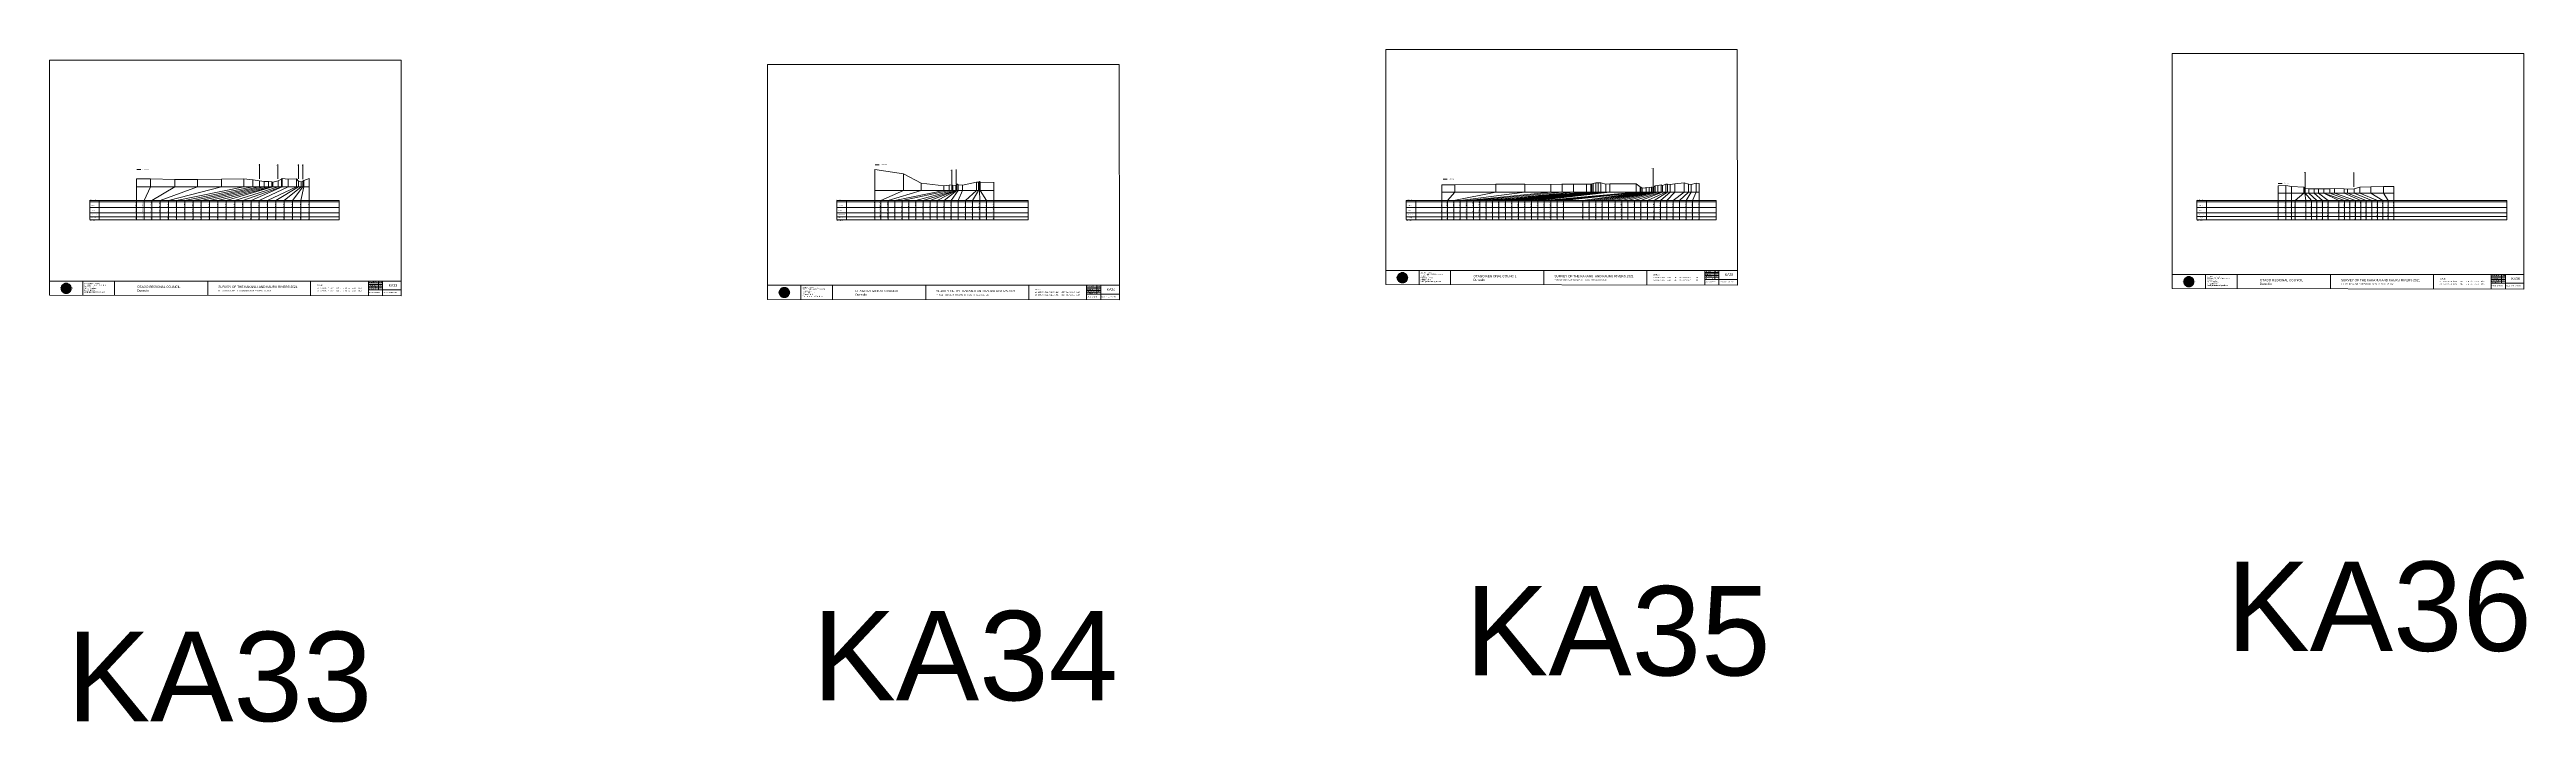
# Model space of a CAD drawing. Header units: millimetres. Extents: x -4102225 to 11595281, y -18031110 to 2258209.
# Drawn here: x 2904856 to 4677936, y -263586 to 218038 of the extents above; entities that cross this region are included whole.
import ezdxf

# ---------------------------------------------------------------- set-up
doc = ezdxf.new("R2010")
doc.units = ezdxf.units.MM
doc.header["$PDMODE"] = 35
doc.header["$PDSIZE"] = 20
doc.layers.get('0').update_dxf_attribs({"lineweight": 0})
doc.layers.add('geo', color=7, linetype='Continuous', lineweight=0)
doc.styles.get("Standard").update_dxf_attribs({"font": 'arial.ttf'})

# ---------------------------------------------------------------- blocks, each defined once
blk = doc.blocks.new('Geomatics_Circle_SPT')
at = {"layer": 'geo', "color": 2, "linetype": 'Continuous', "lineweight": 0}
for p, q in [((-25, 5), (-5, 25)), ((0, 25), (-25, 0)), ((-25, -5), (5, 25)), ((5, -25), (-25, 5)), ((-25, 0), (0, -25)), ((-10, 23), (-23, 10)), ((10, 23), (-23, -10)), ((-23, 10), (10, -23)), ((-21, 14), (-14, 21)), ((-21, -14), (14, 21)), ((14, -21), (-21, 14)), ((0, 0), (-18, 18)), ((0, 0), (-18, -18)), ((-14, 21), (21, -14)), ((21, 14), (-14, -21)), ((23, -10), (-10, 23)), ((-10, -23), (23, 10)), ((-5, 25), (25, -5)), ((25, 5), (-5, -25)), ((25, 0), (0, 25)), ((0, 0), (18, 18)), ((0, 0), (18, -18)), ((0, -25), (25, 0)), ((5, 25), (25, 5)), ((23, 10), (10, 23)), ((14, 21), (21, 14)), ((18, 18), (18, 18)), ((-5, -25), (-25, -5)), ((-23, -10), (-10, -23)), ((-14, -21), (-21, -14)), ((-18, -18), (-18, -18)), ((25, -5), (5, -25)), ((5, -25), (5, -25)), ((10, -23), (23, -10)), ((21, -14), (14, -21)), ((18, -18), (18, -18))]:
    blk.add_line(p, q, dxfattribs=at)
at = {"layer": 'geo', "color": 1, "linetype": 'Continuous', "lineweight": 0}
for p, q in [((5, 25), (-25, 5)), ((-5, 25), (-25, -5)), ((-25, 0), (10, 23)), ((-25, 0), (-10, 23)), ((14, 21), (-25, -5)), ((-14, 21), (-25, 5)), ((21, 14), (-25, 5)), ((-21, 14), (-25, -5)), ((-25, 0), (23, 10)), ((-25, 0), (-23, 10)), ((0, 0), (-25, 5)), ((-25, 5), (-21, -14)), ((-25, 5), (-5, -25)), ((-25, 5), (14, -21)), ((-25, 5), (-25, 5)), ((0, 0), (-25, -5)), ((-23, -10), (-25, 0)), ((-10, -23), (-25, 0)), ((10, -23), (-25, 0)), ((-23, 10), (0, 25)), ((-23, -10), (0, 25)), ((-23, 10), (18, 18)), ((-23, -10), (18, 18)), ((-23, 10), (-18, 18)), ((-23, -10), (-18, 18)), ((-18, -18), (-23, 10)), ((0, -25), (-23, 10)), ((-23, 10), (18, -18)), ((-23, 10), (25, 0)), ((-23, 9), (-23, 9)), ((-23, -10), (25, 0)), ((-5, 25), (-21, 14)), ((5, 25), (-21, -14)), ((14, 21), (-21, 14)), ((-14, 21), (-21, -14)), ((0, 0), (-21, 14)), ((-21, 14), (-14, -21)), ((-21, 14), (5, -25)), ((-21, 14), (-21, 14)), ((25, 5), (-21, 14)), ((0, 0), (-21, -14)), ((-18, 18), (10, 23)), ((-18, 18), (-10, 23)), ((-18, -18), (10, 23)), ((-18, -18), (-10, 23)), ((-10, -23), (-18, 18)), ((-18, 18), (10, -23)), ((-18, 18), (23, -10)), ((-18, 18), (-18, 18)), ((-18, 18), (23, 10)), ((-18, -18), (23, 10)), ((5, 25), (-14, 21)), ((-5, 25), (-14, -21)), ((0, 0), (-14, 21)), ((-14, 21), (-5, -25)), ((-14, 21), (-14, 21)), ((25, -5), (-14, 21)), ((21, 14), (-14, 21)), ((-14, -21), (25, 5)), ((0, 0), (-14, -21)), ((-10, 23), (0, 25)), ((-10, -23), (0, 25)), ((-10, 23), (0, -25)), ((-10, 23), (18, -18)), ((-10, 23), (-10, 23)), ((-10, 23), (25, 0)), ((-10, 23), (18, 18)), ((-10, -23), (18, 18)), ((25, 0), (-10, -23)), ((0, 0), (-5, 25)), ((-5, 25), (-5, 25)), ((21, -14), (-5, 25)), ((25, 5), (-5, 25)), ((14, 21), (-5, 25)), ((-5, -25), (21, 14)), ((0, 0), (-5, -25)), ((0, 0), (5, 25)), ((0, 25), (10, -23)), ((0, 25), (0, 25)), ((0, 25), (23, -10)), ((0, 25), (23, 10)), ((0, 25), (10, 23)), ((0, -25), (10, 23)), ((0, 0), (14, 21)), ((0, 0), (21, 14)), ((23, 10), (0, -25)), ((0, 0), (25, 5)), ((0, 0), (5, -25)), ((0, 0), (14, -21)), ((0, 0), (21, -14)), ((0, 0), (25, -5)), ((14, -21), (5, 25)), ((25, -5), (5, 25)), ((21, 14), (5, 25)), ((5, 25), (5, 25)), ((5, -25), (14, 21)), ((5, -25), (25, 5)), ((9, 23), (9, 23)), ((10, 23), (18, -18)), ((10, 23), (25, 0)), ((10, 23), (18, 18)), ((18, 18), (10, -23)), ((25, 0), (10, -23)), ((21, -14), (14, 21)), ((25, 5), (14, 21)), ((14, 21), (14, 21)), ((14, -21), (21, 14)), ((18, 18), (23, -10)), ((18, 18), (23, 10)), ((18, 18), (18, 18)), ((23, 10), (18, -18)), ((25, -5), (21, 14)), ((21, 14), (21, 14)), ((21, -14), (25, 5)), ((23, 10), (25, 0)), ((23, 10), (23, 10)), ((25, 0), (23, -10)), ((25, 5), (25, 5)), ((25, 0), (25, 0)), ((-25, 0), (-25, 0)), ((-25, 0), (23, -10)), ((-25, -5), (-25, -5)), ((-25, -5), (-14, -21)), ((-25, -5), (5, -25)), ((-25, -5), (21, -14)), ((-23, -10), (-23, -10)), ((-18, -18), (-23, -10)), ((0, -25), (-23, -10)), ((18, -18), (-23, -10)), ((-21, -14), (25, -5)), ((-21, -14), (-21, -14)), ((-21, -14), (-5, -25)), ((-21, -14), (14, -21)), ((23, -10), (-18, -18)), ((-18, -18), (-18, -18)), ((-10, -23), (-18, -18)), ((10, -23), (-18, -18)), ((-14, -21), (21, -14)), ((-14, -21), (-14, -21)), ((-14, -21), (5, -25)), ((18, -18), (-10, -23)), ((0, -25), (-10, -23)), ((-9, -23), (-9, -23)), ((-5, -25), (25, -5)), ((-5, -25), (14, -21)), ((-5, -25), (-5, -25)), ((23, -10), (0, -25)), ((10, -23), (0, -25)), ((0, -25), (0, -25)), ((5, -25), (21, -14)), ((5, -25), (5, -25)), ((18, -18), (10, -23)), ((10, -23), (10, -23)), ((14, -21), (25, -5)), ((14, -21), (14, -21)), ((23, -10), (18, -18)), ((18, -18), (18, -18)), ((21, -14), (21, -14)), ((23, -9), (23, -9)), ((25, -5), (25, -5))]:
    blk.add_line(p, q, dxfattribs=at)
at = {"layer": 'geo', "color": 114, "linetype": 'Continuous', "lineweight": 0}
for p, q in [((-25, 5), (14, 21)), ((18, 18), (-25, 0)), ((-25, -5), (21, 14)), ((-14, -21), (-25, 5)), ((10, 23), (-23, 10)), ((0, 0), (-23, 10)), ((-23, 10), (-10, -23)), ((0, 0), (-23, -10)), ((-21, 14), (5, 25)), ((-5, -25), (-21, 14)), ((25, 5), (-21, -14)), ((0, 25), (-18, 18)), ((-18, 18), (0, -25)), ((-14, 21), (-5, 25)), ((5, -25), (-14, 21)), ((0, 0), (-10, 23)), ((0, 0), (-10, -23)), ((-5, 25), (14, -21)), ((18, -18), (0, 25)), ((0, 0), (10, 23)), ((0, 0), (23, 10)), ((0, 0), (10, -23)), ((0, 0), (23, -10)), ((5, 25), (21, -14)), ((23, -10), (10, 23)), ((14, 21), (25, -5)), ((25, 0), (18, 18)), ((21, 14), (25, 5)), ((-25, 0), (-18, -18)), ((-21, -14), (-25, -5)), ((-18, -18), (25, 0)), ((25, -5), (-14, -21)), ((-10, -23), (23, -10)), ((21, -14), (-5, -25)), ((0, -25), (18, -18)), ((14, -21), (5, -25))]:
    blk.add_line(p, q, dxfattribs=at)
at = {"layer": 'geo', "color": 250, "linetype": 'Continuous', "lineweight": 0}
for p, q in [((25, 5), (-25, 5)), ((-25, 5), (-25, -5)), ((0, 0), (-25, 0)), ((-23, 10), (23, 10)), ((-23, 10), (-23, 10)), ((-23, -10), (-23, 10)), ((21, 14), (-21, 14)), ((-21, 14), (-21, -14)), ((-18, 18), (18, 18)), ((-18, -18), (-18, 18)), ((-14, 21), (-14, 21)), ((14, 21), (-14, 21)), ((-14, 21), (-14, -21)), ((-10, 23), (10, 23)), ((-10, -23), (-10, 23)), ((-5, 25), (5, 25)), ((-5, 25), (-5, -25)), ((0, 0), (0, 25)), ((0, 0), (0, -25)), ((0, 0), (25, 0)), ((5, 25), (5, -25)), ((10, -23), (10, 23)), ((14, 21), (14, -21)), ((18, -18), (18, 18)), ((21, 14), (21, 14)), ((21, -14), (21, 14)), ((23, 10), (23, -10)), ((25, 5), (25, 5)), ((25, -5), (25, 5)), ((-25, -5), (25, -5)), ((23, -10), (-23, -10)), ((-21, -14), (21, -14)), ((18, -18), (-18, -18)), ((-14, -21), (14, -21)), ((10, -23), (-10, -23)), ((-5, -25), (5, -25))]:
    blk.add_line(p, q, dxfattribs=at)
blk = doc.blocks.new('GeomaticsNZ TITLE BLOCK')
at = {"color": 7, "linetype": 'Continuous', "lineweight": 0}
for p, q in [((0, 95), (0, 1579)), ((0, 1579), (2363, 1579)), ((2363, 1579), (2364, 95)), ((2364, 95), (0, 95)), ((0, 95), (0, 0)), ((0, 0), (2364, -4)), ((16, 95), (2364, 95)), ((224, 95), (224, 0)), ((2364, 95), (383, 95)), ((436, 95), (436, -1)), ((1063, 95), (1063, -2)), ((1755, 95), (1755, -3)), ((2144, 95), (2144, -3)), ((2144, 82), (2239, 82)), ((2144, 71), (2239, 71)), ((2144, 60), (2239, 60)), ((2144, 49), (2239, 49)), ((2144, 35), (2364, 35)), ((2212, 95), (2212, 36)), ((2239, 95), (2239, -3)), ((2364, -4), (2364, 95))]:
    blk.add_line(p, q, dxfattribs=at)
at = {"color": 7, "linetype": 'Continuous', "lineweight": 0, "xscale": 1.36, "yscale": 1.36, "zscale": 1.36}
blk.add_blockref('Geomatics_Circle_SPT', (112, 46), dxfattribs=at)
at = {"color": 7, "linetype": 'Continuous', "lineweight": 0}
for s, p in [('PK&RR', (2213, 85)), ('ST', (2220, 64)), ('PK', (2220, 51))]:
    blk.add_text(s, height=5, dxfattribs=at).set_placement(p)
at = {"color": 7, "linetype": 'Continuous', "lineweight": 0, "attachment_point": 1}
for s, width, heights, insert, char_height in [('{\\C256;Geomatics N.Z. LTD                   }', 125.08, [15.8], (69, 50), 7), ('{\\C256;GEOMATICS N.Z. LTD                   \\PTELEPHONE:  M 021 023 6 00 55;\\PPO BOX 2177\\PSOUTH DUNEDIN\\PDUNEDIN 9044\\PEmail: geomaticsnz@gmail.com}', 3535.73, [94.7], (234, 83), 7), ('{\\C256;OTAGO REGIONAL COUNCIL\\PDunedin}', 3535.73, [0], (589, 64), 15), ('{\\C256;SURVEY OF THE KAKANUI AND KAURU RIVERS 2021}', 3535.73, [0], (1134, 64), 15), ('{\\C256;ELEVATIONS ARE SHOWN IN LOCAL OTAGO DATUM}', 3535.73, [0], (1134, 35), 10), ('{\\C256;Surveyed by:}', 3535.73, [0], (2145, 92), 7), ('{\\C256;Checked by:}', 3535.73, [0], (2145, 59), 7), ('{\\C256;Approved by:}', 3535.73, [0], (2145, 46), 7), ('{\\C256;JOB No 0032021}', 3535.73, [0], (2145, 21), 7), ('{\\C256;Drawn by:}', 3535.73, [0], (2146, 70), 7), ('{\\C256;Drawn:16-JUNE-2021}', 3535.73, [0], (2245, 21), 7)]:
    blk.add_mtext_dynamic_manual_height_columns(s, width=width, gutter_width=159, heights=heights, dxfattribs=dict(at, insert=insert, char_height=char_height))

msp = doc.modelspace()

# ---------------------------------------------------------------- linework, layer by layer
for p, q in [((2967071, 125436), (2967071, 96176)), ((2977111, 125435), (2977111, 119708)), ((2994639, 125104), (2994639, 119708)), ((3010869, 125104), (3010869, 119708)), ((3027965, 125232), (3027965, 119708)), ((3043856, 125392), (3043856, 119708)), ((3050406, 124901), (3050406, 119708)), ((3055088, 125540), (3055088, 135899)), ((3068281, 125496), (3068281, 135855)), ((3070951, 125370), (3070951, 119708)), ((3071393, 125710), (3071393, 119708)), ((3075650, 125320), (3075650, 119708)), ((3081575, 125450), (3081575, 119708)), ((3083071, 125488), (3083071, 135847)), ((3086079, 125357), (3086079, 135716)), ((3086887, 124319), (3086887, 119708)), ((3090705, 125759), (3090705, 96176)), ((3090705, 125759), (3090705, 113697)), ((3495615, 132100), (3495615, 96176)), ((3516179, 129019), (3516179, 117212)), ((2967071, 119708), (3090705, 119708)), ((2977111, 119708), (2972541, 110000)), ((2972541, 96176), (2972541, 110000)), ((2994639, 119708), (2978060, 110000)), ((2978060, 96176), (2978060, 110000)), ((3010869, 119708), (2983985, 110000)), ((2983985, 96176), (2983985, 110000)), ((3027965, 119708), (2989939, 110000)), ((2989939, 96176), (2989939, 110000)), ((3043856, 119708), (2995736, 110000)), ((2995736, 96176), (2995736, 110000)), ((3050406, 119708), (3001734, 110000)), ((3001734, 96176), (3001734, 110000)), ((3055227, 119708), (3007710, 110000)), ((3007710, 96176), (3007710, 110000)), ((3058573, 119708), (3013470, 110000)), ((3013470, 96176), (3013470, 110000)), ((3061706, 119708), (3019477, 110000)), ((3019477, 96176), (3019477, 110000)), ((3063868, 119708), (3025424, 110000)), ((3025424, 96176), (3025424, 110000)), ((3064677, 119708), (3031322, 110000)), ((3031322, 96176), (3031322, 110000)), ((3068457, 119708), (3037441, 110000)), ((3037441, 96176), (3037441, 110000)), ((3070951, 119708), (3043274, 110000)), ((3043274, 96176), (3043274, 110000)), ((3071393, 119708), (3049177, 110000)), ((3049177, 96176), (3049177, 110000)), ((3075650, 119708), (3054999, 110000)), ((3054999, 96176), (3054999, 110000)), ((3055227, 123961), (3055227, 119708)), ((3058573, 123661), (3058573, 119708)), ((3081575, 119708), (3060985, 110000)), ((3060985, 96176), (3060985, 110000)), ((3061706, 123501), (3061706, 119708)), ((3063868, 123261), (3063868, 119708)), ((3064677, 123050), (3064677, 119708)), ((3083155, 119708), (3066878, 110000)), ((3066878, 96176), (3066878, 110000)), ((3068457, 123990), (3068457, 119708)), ((3085003, 119708), (3072837, 110000)), ((3072837, 96176), (3072837, 110000)), ((3086257, 119708), (3078845, 110000)), ((3078845, 96176), (3078845, 110000)), ((3083155, 123850), (3083155, 119708)), ((3086887, 119708), (3084648, 110000)), ((3084648, 96176), (3084648, 110000)), ((3085003, 123279), (3085003, 119708)), ((3086257, 123919), (3086257, 119708)), ((3495615, 117212), (3580925, 117212)), ((3528753, 117212), (3505125, 110000)), ((3505125, 96176), (3505125, 110000)), ((3545058, 117212), (3509993, 110000)), ((3509993, 96176), (3509993, 110000)), ((3548958, 117212), (3515194, 110000)), ((3515194, 96176), (3515194, 110000)), ((3520050, 96176), (3520050, 110000)), ((3551388, 117212), (3525039, 110000)), ((3525039, 96176), (3525039, 110000)), ((3528753, 122459), (3528753, 117212)), ((3553588, 117212), (3530148, 110000)), ((3530148, 96176), (3530148, 110000)), ((3553900, 117212), (3535210, 110000)), ((3535210, 96176), (3535210, 110000)), ((3554073, 117212), (3540279, 110000)), ((3540279, 96176), (3540279, 110000)), ((3545058, 120468), (3545058, 117212)), ((3554340, 117212), (3545335, 110000)), ((3545335, 96176), (3545335, 110000)), ((3548958, 120947), (3548958, 117212)), ((3555389, 117212), (3550395, 110000)), ((3550395, 96176), (3550395, 110000)), ((3550770, 121197), (3550770, 117212)), ((3551388, 120597), (3551388, 117212)), ((3553588, 120847), (3553588, 117212)), ((3553900, 121147), (3553900, 117212)), ((3554073, 121317), (3554073, 117212)), ((3554340, 121897), (3554340, 117212)), ((3558320, 117212), (3555368, 110000)), ((3555368, 96176), (3555368, 110000)), ((3555389, 121287), (3555389, 117212)), ((3558320, 121037), (3558320, 117212)), ((3568499, 117212), (3560519, 110000)), ((3560519, 96176), (3560519, 110000)), ((3569795, 117212), (3565616, 110000)), ((3565616, 96176), (3565616, 110000)), ((3568499, 123166), (3568499, 117212)), ((3569795, 123106), (3569795, 117212)), ((3570621, 123506), (3570621, 117212)), ((3570621, 117212), (3570731, 110000)), ((3570731, 96176), (3570731, 110000)), ((3570952, 123036), (3570952, 117212)), ((3570952, 117212), (3575613, 110000)), ((3575613, 96176), (3575613, 110000)), ((3580925, 122906), (3580925, 96176)), ((3605298, 110000), (3605298, 96176)), ((3876009, 110000), (4097984, 110000)), ((3901562, 121150), (3901562, 96176)), ((3901562, 116037), (4085718, 116037)), ((3910845, 116037), (3905540, 110000)), ((3905540, 96176), (3905540, 110000)), ((3940081, 116037), (3910117, 110000)), ((3910117, 96176), (3910117, 110000)), ((3910845, 121259), (3910845, 116037)), ((3960826, 116037), (3914669, 110000)), ((3914669, 96176), (3914669, 110000)), ((3979469, 116037), (3919373, 110000)), ((3919373, 96176), (3919373, 110000)), ((3987545, 116037), (3924128, 110000)), ((3924128, 96176), (3924128, 110000)), ((3928792, 110000), (4005063, 116037)), ((3928792, 96176), (3928792, 110000)), ((3995683, 116037), (3933309, 110000)), ((3933309, 96176), (3933309, 110000)), ((4008259, 116037), (3937885, 110000)), ((3937885, 96176), (3937885, 110000)), ((3940081, 121578), (3940081, 116037)), ((4008876, 116037), (3942328, 110000)), ((3942328, 96176), (3942328, 110000)), ((4009756, 116037), (3947134, 110000)), ((3947134, 96176), (3947134, 110000)), ((4011834, 116037), (3951645, 110000)), ((3951645, 96176), (3951645, 110000)), ((4013449, 116037), (3956333, 110000)), ((3956333, 96176), (3956333, 110000)), ((3960826, 121757), (3960826, 116037)), ((4015331, 116037), (3960903, 110000)), ((3960903, 96176), (3960903, 110000)), ((4018838, 116037), (3965768, 110000)), ((3965768, 96176), (3965768, 110000)), ((4021768, 116037), (3970250, 110000)), ((3970250, 96176), (3970250, 110000)), ((4040652, 116037), (3974772, 110000)), ((3974772, 96176), (3974772, 110000)), ((3979469, 121546), (3979469, 116037)), ((4043394, 116037), (3979492, 110000)), ((3979492, 96176), (3979492, 110000)), ((3984029, 110000), (4043582, 116037)), ((3984029, 96176), (3984029, 110000)), ((3987545, 121655), (3987545, 116037)), ((4043932, 116037), (3988596, 110000)), ((3988596, 96176), (3988596, 110000)), ((3995683, 121625), (3995683, 116037)), ((4044825, 116037), (4002527, 110000)), ((4002527, 96176), (4002527, 110000)), ((4005063, 121574), (4005063, 116037)), ((4047667, 116037), (4007094, 110000)), ((4007094, 96176), (4007094, 110000)), ((4008259, 121684), (4008259, 116037)), ((4008876, 121824), (4008876, 116037)), ((4009756, 122054), (4009756, 116037)), ((4049998, 116037), (4011793, 110000)), ((4011793, 96176), (4011793, 110000)), ((4011834, 122674), (4011834, 116037)), ((4013449, 122734), (4013449, 116037)), ((4015331, 122644), (4015331, 116037)), ((4051705, 116037), (4016388, 110000)), ((4016388, 96176), (4016388, 110000)), ((4018838, 121613), (4018838, 116037)), ((4052653, 116037), (4020891, 110000)), ((4020891, 96176), (4020891, 110000)), ((4021768, 121843), (4021768, 116037)), ((4053205, 116037), (4025559, 110000)), ((4025559, 96176), (4025559, 110000)), ((4054180, 116037), (4030261, 110000)), ((4030261, 96176), (4030261, 110000)), ((4056043, 116037), (4034727, 110000)), ((4034727, 96176), (4034727, 110000)), ((4058572, 116037), (4039376, 110000)), ((4039376, 96176), (4039376, 110000)), ((4040652, 122013), (4040652, 116037)), ((4043394, 119842), (4043394, 116037)), ((4043582, 118632), (4043582, 116037)), ((4043932, 119472), (4043932, 116037)), ((4059466, 116037), (4044072, 110000)), ((4044072, 96176), (4044072, 110000)), ((4044072, 96176), (4044072, 110000)), ((4044825, 118912), (4044825, 116037)), ((4047667, 119172), (4047667, 116037)), ((4061779, 116037), (4048690, 110000)), ((4048690, 96176), (4048690, 110000)), ((4049998, 119372), (4049998, 116037)), ((4051705, 119512), (4051705, 116037)), ((4052653, 119722), (4052653, 116037)), ((4053205, 119711), (4053205, 116037)), ((4062957, 116037), (4053447, 110000)), ((4053447, 96176), (4053447, 110000)), ((4054180, 120511), (4054180, 116037)), ((4056043, 120771), (4056043, 116037)), ((4064937, 116037), (4057949, 110000)), ((4057949, 96176), (4057949, 110000)), ((4058572, 121211), (4058572, 116037)), ((4059466, 120831), (4059466, 116037)), ((4061779, 121671), (4061779, 116037)), ((4068323, 116037), (4062648, 110000)), ((4062648, 96176), (4062648, 110000)), ((4062957, 121661), (4062957, 116037)), ((4064937, 121541), (4064937, 116037)), ((4074943, 116037), (4067146, 110000)), ((4067146, 96176), (4067146, 110000)), ((4068323, 121811), (4068323, 116037)), ((4078194, 116037), (4071766, 110000)), ((4071766, 96176), (4071766, 110000)), ((4074943, 122660), (4074943, 116037)), ((4080025, 116037), (4076346, 110000)), ((4076346, 96176), (4076346, 110000)), ((4078194, 121720), (4078194, 116037)), ((4080025, 121460), (4080025, 116037)), ((4083671, 116037), (4081062, 110000)), ((4081062, 96176), (4081062, 110000)), ((4083671, 122330), (4083671, 116037)), ((4085718, 122170), (4085718, 96176)), ((4085718, 122170), (4085718, 112014)), ((4500135, 120385), (4500135, 96176)), ((4500135, 115149), (4582988, 115149)), ((4505661, 120735), (4505661, 96176)), ((4509628, 120114), (4509628, 96176)), ((4512315, 96176), (4512315, 110000)), ((4518788, 115149), (4522667, 115149)), ((4519371, 118384), (4519371, 115149)), ((4519371, 115149), (4520071, 110000)), ((4519470, 118694), (4519470, 115149)), ((4519470, 115149), (4523984, 110000)), ((4520071, 96176), (4520071, 110000)), ((4522245, 118454), (4522245, 115149)), ((4522245, 115149), (4527917, 110000)), ((4523984, 96176), (4523984, 110000)), ((4525973, 118334), (4525973, 115149)), ((4525973, 115149), (4531896, 110000)), ((4527917, 96176), (4527917, 110000)), ((4531896, 96176), (4531896, 110000)), ((4532782, 118324), (4532782, 115139)), ((4532782, 115149), (4543666, 110000)), ((4532965, 118294), (4532965, 115109)), ((4532965, 115149), (4547577, 110000)), ((4535961, 96176), (4535961, 110000)), ((4537108, 118364), (4537108, 115179)), ((4537108, 115179), (4551466, 110000)), ((4540596, 118594), (4540596, 115149)), ((4540596, 115149), (4555518, 110000)), ((4543666, 96176), (4543666, 110000)), ((4547450, 118234), (4547450, 115149)), ((4547450, 115149), (4559351, 110000)), ((4547577, 96176), (4547577, 110000)), ((4549899, 118134), (4549899, 115149)), ((4549899, 115149), (4563286, 110000)), ((4551466, 96176), (4551466, 110000)), ((4554502, 118254), (4554502, 115069)), ((4554502, 115149), (4567249, 110000)), ((4555518, 96176), (4555518, 110000)), ((4558628, 119574), (4558628, 115149)), ((4558628, 115149), (4571200, 110000)), ((4559351, 96176), (4559351, 110000)), ((4563286, 96176), (4563286, 110000)), ((4566538, 119764), (4566538, 115149)), ((4566538, 115149), (4575091, 110000)), ((4567249, 96176), (4567249, 110000)), ((4571200, 96176), (4571200, 110000)), ((4575091, 96176), (4575091, 110000)), ((4575546, 119984), (4575546, 115149)), ((4575546, 115149), (4578965, 110000)), ((4578965, 96176), (4578965, 110000)), ((4582921, 120084), (4582921, 96176))]:
    msp.add_line(p, q)
at = {"color": 1, "lineweight": 0}
for p, q in [((2967386, 132101), (2970293, 132101)), ((3495910, 135431), (3498816, 135431)), ((3902362, 125192), (3905268, 125192)), ((4500113, 122252), (4503020, 122252))]:
    msp.add_line(p, q, dxfattribs=at)
at = {"color": 7, "lineweight": 0}
for p, q in [((3550765, 121647), (3550765, 132006)), ((3553793, 121725), (3553793, 132150)), ((4052679, 120543), (4052679, 133075)), ((4519455, 118990), (4519455, 130230)), ((4554356, 119716), (4554356, 130075)), ((2940495, 110000), (2940495, 96176)), ((3475304, 110000), (3475304, 96176)), ((3882912, 110000), (3882912, 96176)), ((4448892, 110000), (4448892, 96176))]:
    msp.add_line(p, q, dxfattribs=at)
at = {"color": 7, "lineweight": 0, "transparency": 33554687}
for p, q in [((2933592, 110000), (2933592, 96303)), ((3468402, 110000), (3468402, 96303)), ((3876009, 110000), (3876009, 96303)), ((4441989, 110000), (4441989, 96303))]:
    msp.add_line(p, q, dxfattribs=at)
at = {"lineweight": 0}
for p, q in [((2933592, 110000), (3112162, 110000)), ((2933592, 109154), (3112162, 109154)), ((3468402, 110000), (3605298, 110000)), ((3468402, 109154), (3605298, 109154)), ((3876009, 109154), (4097984, 109154)), ((4441989, 110000), (4663964, 110000)), ((4441989, 109154), (4663964, 109154)), ((2933592, 105002), (3112162, 105002)), ((2933592, 101057), (3112162, 101057)), ((2933592, 98407), (3112162, 98407)), ((2933592, 96176), (3112162, 96176)), ((3468402, 105002), (3605298, 105002)), ((3468402, 101057), (3605298, 101057)), ((3468402, 98407), (3605298, 98407)), ((3468402, 96176), (3605298, 96176)), ((3876009, 105002), (4097984, 105002)), ((3876009, 101057), (4097984, 101057)), ((3876009, 98407), (4097984, 98407)), ((3876009, 96176), (4097984, 96176)), ((4441989, 105002), (4663964, 105002)), ((4441989, 101057), (4663964, 101057)), ((4441989, 98497), (4663964, 98497)), ((4441989, 96176), (4663964, 96176))]:
    msp.add_line(p, q, dxfattribs=at)
at = {"color": 7}
for p, q in [((3112162, 110000), (3112162, 96176)), ((4097984, 110000), (4097984, 96176)), ((4663964, 110000), (4663964, 96176))]:
    msp.add_line(p, q, dxfattribs=at)
at = {"linetype": 'Continuous', "lineweight": 0}
for p, q in [((4528990, 118244), (4528990, 115149)), ((4528990, 115149), (4535961, 110000))]:
    msp.add_line(p, q, dxfattribs=at)
at = {"color": 1}
for points in [[(2967071, 125436), (2977111, 125435), (2994639, 125104), (3010869, 125104), (3027965, 125232), (3043856, 125392), (3050406, 124901), (3055227, 123961), (3058573, 123661), (3061706, 123501), (3063868, 123261), (3064677, 123050), (3068457, 123990), (3070951, 125370), (3071393, 125710), (3075650, 125320), (3081575, 125450), (3083155, 123850), (3085003, 123279), (3086257, 123919), (3086887, 124319), (3090705, 125759)], [(3495615, 132100), (3516179, 129019), (3528753, 122459), (3545058, 120468), (3548958, 120947), (3550770, 121197), (3551388, 120597), (3553588, 120847), (3553900, 121147), (3554073, 121317), (3554340, 121897), (3555389, 121287), (3558320, 121037), (3568499, 123166), (3569795, 123106), (3570621, 123506), (3570952, 123036), (3580925, 122906)], [(3901562, 121150), (3910845, 121259), (3940081, 121578), (3960826, 121757), (3979469, 121546), (3987545, 121655), (3995683, 121625), (4005063, 121574), (4008259, 121684), (4008876, 121824), (4009756, 122054), (4011834, 122674), (4013449, 122734), (4015331, 122644), (4018838, 121613), (4021768, 121843), (4040652, 122013), (4043394, 119842), (4043582, 118632), (4043932, 119472), (4044825, 118912), (4047667, 119172), (4049998, 119372), (4051705, 119512), (4052653, 119722), (4053205, 119711), (4054180, 120511), (4056043, 120771), (4058572, 121211), (4059466, 120831), (4061779, 121671), (4062957, 121661), (4064937, 121541), (4068323, 121811), (4074943, 122660), (4078194, 121720), (4080025, 121460), (4083671, 122330), (4085718, 122170)], [(4500135, 120385), (4505661, 120735), (4509628, 120114), (4518629, 119444), (4519371, 118384), (4519470, 118694), (4522245, 118454), (4525973, 118334), (4528990, 118244), (4532782, 118324), (4532965, 118294), (4537108, 118364), (4540596, 118594), (4547450, 118234), (4549899, 118134), (4554502, 118254), (4558628, 119574), (4566538, 119764), (4575546, 119984), (4582921, 120084)]]:
    msp.add_lwpolyline(points, dxfattribs=at)
for points in [[(3516179, 117212), (3500029, 110000), (3500029, 96176)], [(4518629, 119444), (4518614, 115149), (4512315, 110000)]]:
    msp.add_lwpolyline(points)
for p in [(2967071, 125436), (2977111, 125435), (2994639, 125104), (3010869, 125073), (3027965, 125232), (3043856, 125392), (3050406, 124901), (3070951, 125370), (3071393, 125710), (3075650, 125320), (3081575, 125450), (3086887, 124319), (3090705, 125759), (3495615, 132100), (3516179, 129019), (2933592, 110000), (3055227, 123961), (3058573, 123661), (3061706, 123501), (3063868, 123261), (3064677, 123050), (3068457, 123990), (3083155, 123850), (3085003, 123279), (3086257, 123919), (3468402, 110000), (3528753, 122459), (3545058, 120468), (3548958, 120947), (3550770, 121197), (3551388, 120597), (3553588, 120847), (3553900, 121147), (3554073, 121317), (3554340, 121897), (3555389, 121287), (3558320, 121037), (3568499, 123166), (3569795, 123106), (3570621, 123506), (3570952, 123036), (3876009, 110000), (4043582, 118632), (4044825, 118912), (4441989, 110000)]:
    msp.add_point(p)
at = {"color": 3}
for p in [(3580925, 122906), (3901562, 121150), (3910845, 121259), (3940081, 121578), (3960826, 121757), (3979469, 121546), (3987545, 121655), (3995683, 121625), (4005063, 121574), (4008259, 121684), (4008876, 121824), (4009756, 122054), (4011834, 122674), (4013449, 122734), (4015331, 122644), (4018838, 121613), (4021768, 121843), (4040652, 122013), (4043394, 119842), (4043932, 119472), (4047667, 119172), (4049998, 119372), (4051705, 119512), (4052653, 119722), (4053205, 119711), (4054180, 120511), (4056043, 120771), (4058572, 121211), (4059466, 120831), (4061779, 121671), (4062957, 121661), (4064937, 121541), (4068323, 121811), (4074943, 122660), (4078194, 121720), (4080025, 121460), (4083671, 122330), (4085718, 122170), (4500135, 120385), (4505661, 120735), (4509628, 120114), (4518629, 119444), (4519371, 118384), (4519470, 118694), (4522245, 118454), (4525973, 118334), (4528990, 118244), (4532782, 118324), (4532965, 118294), (4537108, 118364), (4540596, 118594), (4547450, 118234), (4549899, 118134), (4554502, 118254), (4558628, 119574), (4566538, 119764), (4575546, 119984), (4582921, 120084)]:
    msp.add_point(p, dxfattribs=at)
at = {"color": 40, "true_color": 0xf8d731}
msp.add_point((4441989, 110000), dxfattribs=at)

# ---------------------------------------------------------------- block references
at = {"color": 7, "lineweight": 0, "xscale": 106.5053773992074, "yscale": 106.5053773992074, "zscale": 106.5053773992074}
for p in [(3861346, 49841), (4424384, 46987), (2904856, 42213), (3418917, 39210)]:
    msp.add_blockref('GeomaticsNZ TITLE BLOCK', p, dxfattribs=at)

# ---------------------------------------------------------------- texts
at = {"color": 7, "lineweight": 0, "transparency": 33554687}
for s, height, p in [('Ground Level', 473.07, (2971578, 132101)), ('Ground Level', 473.07, (3500102, 135431)), ('Ground Level', 473.07, (3906554, 125192)), ('DATUM 110.00', 473.07, (2933525, 110136)), ('Northing', 473.1, (2935036, 106387)), ('DATUM 110.00', 473.07, (3468335, 110136)), ('Northing', 473.1, (3469846, 106387)), ('DATUM 110.00', 473.07, (3875942, 110136)), ('Northing', 473.1, (3877453, 106387)), ('DATUM 110.00', 473.07, (4441922, 110136)), ('Northing', 473.1, (4443433, 106387)), ('Ground Level', 473.07, (4504305, 122252)), ('Section KA33', 473.07, (2933525, 95258)), ('Ground Level', 473.07, (2934985, 99739)), ('Chainage', 473.1, (2934987, 97414)), ('Easting', 473.1, (2934968, 102528)), ('Section KA34', 473.07, (3468335, 95258)), ('Ground Level', 473.07, (3469794, 99739)), ('Chainage', 473.1, (3469796, 97414)), ('Easting', 473.1, (3469777, 102528)), ('Section KA35', 473.07, (3875942, 95258)), ('Ground Level', 473.07, (3877402, 99739)), ('Chainage', 473.1, (3877404, 97414)), ('Easting', 473.1, (3877384, 102528)), ('Section KA36', 473.07, (4441922, 95258)), ('Ground Level', 473.07, (4443382, 99739)), ('Chainage', 473.1, (4443384, 97414)), ('Easting', 473.1, (4443365, 102528))]:
    msp.add_text(s, height=height, dxfattribs=at).set_placement(p)
for s, p in [(' -32.93  125.44  1429243.68  4999916.51', (2966619, 96154)), (' -22.89  125.44  1429234.09  4999919.49', (2971839, 96154)), ('  -5.36  125.10  1429217.27  4999924.43', (2977773, 96154)), ('  10.87  125.07  1429201.63  4999928.76', (2983706, 96100)), ('  27.97  125.23  1429185.23  4999933.59', (2989640, 96155)), ('  43.86  125.39  1429169.78  4999937.35', (2995573, 96167)), ('  50.41  124.90  1429163.64  4999939.71', (3001507, 96147)), ('  55.23  123.96  1429159.09  4999941.33', (3007440, 96147)), ('  58.57  123.66  1429155.82  4999942.07', (3013373, 96147)), ('  61.71  123.50  1429152.84  4999943.04', (3019307, 96149)), ('  63.87  123.26  1429150.76  4999943.63', (3025240, 96149)), ('  64.68  123.05  1429149.99  4999943.88', (3031174, 96149)), ('  68.46  123.99  1429148.13  4999950.20', (3037107, 96149)), ('  70.95  125.37  1429143.29  4999943.15', (3043041, 96143)), ('  71.39  125.71  1429143.69  4999946.26', (3048974, 96143)), ('  75.65  125.32  1429139.38  4999946.69', (3054908, 96143)), ('  81.58  125.45  1429133.62  4999948.10', (3060841, 96147)), ('  83.15  123.85  1429131.94  4999947.96', (3066775, 96147)), ('  85.00  123.28  1429130.31  4999948.99', (3072708, 96147)), ('  86.26  123.92  1429129.14  4999949.46', (3078642, 96147)), ('  86.89  124.32  1429128.55  4999949.69', (3084575, 96147)), ('  90.70  125.76  1429124.94  4999950.95', (3090509, 96147)), ('-4.4  132.10  1429274.02  4999131.25', (3495449, 96909)), ('16.2  129.02  1429263.11  4999146.57', (3499685, 96855)), ('28.8  122.46  1429253.49  4999154.68', (3504743, 96911)), ('45.1  120.47  1429241.58  4999165.82', (3509801, 96923)), ('49.0  120.95  1429238.43  4999168.15', (3514858, 96923)), ('50.8  121.20  1429237.18  4999169.47', (3519916, 96902)), ('51.4  120.60  1429228.61  4999157.76', (3524973, 96902)), ('53.6  120.85  1429227.39  4999160.24', (3530031, 96902)), ('53.9  121.15  1429226.93  4999162.64', (3535088, 96902)), ('54.1  121.32  1429234.68  4999171.63', (3540146, 96902)), ('54.3  121.90  1429236.34  4999173.78', (3545204, 96902)), ('55.4  121.29  1429231.05  4999169.32', (3550261, 96902)), ('58.3  121.04  1429233.79  4999176.86', (3555319, 96902)), ('68.5  123.17  1429230.07  4999187.29', (3560377, 96905)), ('69.8  123.11  1429228.90  4999187.99', (3565434, 96905)), ('70.6  123.51  1429224.12  4999184.57', (3570492, 96898)), ('71.0  123.04  1429227.33  4999188.14', (3575550, 96898)), ('80.9  122.91  1429214.38  4999189.21', (3580607, 96903)), (' -98.44  121.15  1429257.95  4998772.40', (3901383, 96154)), (' -89.16  121.26  1429249.29  4998775.75', (3905332, 96154)), (' -59.92  121.58  1429221.64  4998785.26', (3909952, 96154)), (' -39.17  121.76  1429202.22  4998792.56', (3914573, 96154)), (' -20.53  121.55  1429184.84  4998799.35', (3919194, 96154)), (' -12.46  121.66  1429177.07  4998801.58', (3923815, 96154)), ('  -4.32  121.63  1429169.43  4998804.39', (3928436, 96154)), ('   5.06  121.57  1429160.55  4998807.41', (3933057, 96147)), ('   8.26  121.68  1429157.56  4998808.54', (3937678, 96147)), ('   8.88  121.82  1429156.98  4998808.75', (3942299, 96147)), ('   9.76  122.05  1429156.11  4998808.93', (3946920, 96147)), ('  11.83  122.67  1429154.20  4998809.76', (3951541, 96100)), ('  13.45  122.73  1429152.66  4998810.25', (3956162, 96100)), ('  15.33  122.64  1429150.93  4998811.00', (3960783, 96100)), ('  18.84  121.61  1429147.57  4998812.02', (3965404, 96100)), ('  21.77  121.84  1429144.83  4998813.06', (3970025, 96155)), ('  40.65  122.01  1429124.95  4998800.93', (3974646, 96167)), ('  43.39  119.84  1429122.02  4998802.86', (3979268, 96167)), ('  43.58  118.63  1429124.36  4998820.60', (3983889, 96167)), ('  43.93  119.47  1429123.86  4998820.24', (3988510, 96167)), ('  44.82  118.91  1429123.10  4998820.77', (4002373, 96167)), ('  47.67  119.17  1429120.45  4998821.80', (4006994, 96167)), ('  50.00  119.37  1429118.26  4998822.60', (4011615, 96147)), ('  51.71  119.51  1429116.58  4998822.97', (4016236, 96147)), ('  52.65  119.72  1429115.72  4998823.38', (4020857, 96147)), ('  53.21  119.71  1429115.18  4998823.51', (4025478, 96147)), ('  54.18  120.51  1429114.28  4998823.89', (4030099, 96147)), ('  56.04  120.77  1429112.61  4998824.75', (4034721, 96147)), ('  58.57  121.21  1429110.26  4998825.69', (4039341, 96147)), ('  59.47  120.83  1429109.31  4998825.69', (4043962, 96147)), ('  61.78  121.67  1429107.19  4998826.63', (4048583, 96149)), ('  62.96  121.66  1429106.00  4998826.80', (4053204, 96149)), ('  64.94  121.54  1429104.14  4998827.48', (4057825, 96149)), ('  68.32  121.81  1429101.11  4998829.06', (4062446, 96149)), ('  74.94  122.66  1429094.78  4998831.02', (4067067, 96143)), ('  78.19  121.72  1429091.67  4998831.98', (4071688, 96143)), ('  80.03  121.46  1429089.94  4998832.58', (4076310, 96147)), ('  83.67  122.33  1429086.49  4998833.76', (4080931, 96147)), ('  85.72  122.17  1429084.66  4998834.72', (4085552, 96147)), ('   0.13  120.39  1429231.35  4998230.51', (4500094, 96147)), ('   5.66  120.74  1429228.41  4998225.60', (4505310, 96147)), ('   9.63  120.11  1429224.10  4998224.14', (4509557, 96147)), ('  18.63  119.44  1429218.36  4998217.11', (4512182, 96100)), ('  19.37  118.38  1429217.74  4998216.68', (4520028, 96100)), ('  19.47  118.69  1429217.68  4998216.60', (4523951, 96100)), (' 22.25  118.45  1429218.97  4998211.96', (4527874, 96147)), (' 25.97  118.33  1429216.65  4998209.03', (4531797, 96147)), (' 28.99  118.24  1429214.30  4998207.00', (4535720, 96100)), (' 32.78  118.32  1429212.72  4998203.47', (4543566, 96155)), (' 32.96  118.29  1429212.76  4998203.22', (4547489, 96146)), (' 37.11  118.36  1429210.29  4998199.89', (4551412, 96167)), (' 40.60  118.59  1429208.28  4998197.04', (4555335, 96147)), (' 47.45  118.23  1429205.06  4998190.94', (4559258, 96149)), (' 49.90  118.13  1429203.03  4998189.36', (4563181, 96143)), (' 54.50  118.25  1429200.33  4998185.63', (4567104, 96147)), (' 58.63  119.57  1429196.34  4998183.42', (4571027, 96147)), (' 66.54  119.76  1429193.27  4998175.88', (4574950, 96147)), (' 75.55  119.98  1429188.32  4998168.35', (4578873, 96100)), (' 82.92  120.08  1429184.42  4998162.08', (4582797, 96155))]:
    msp.add_text(s, height=500, rotation=90).set_placement(p)
at = {"color": 7, "lineweight": 0}
for s, height, p in [('A1 HORIZONTAL SCALE  1:200      VERTICAL SCALE   1:200 ', 823.57, (4052806, 54518)), ('A3 HORIZONTAL SCALE  1:800      VERTICAL SCALE   1:800', 823.57, (4052806, 52615)), ('SCALE :  ', 823.6, (4052888, 56479)), ('KA35', 1764.8, (4104134, 56048)), ('SCALE :  ', 823.6, (4615925, 53625)), ('KA36', 1764.8, (4667171, 53194)), ('A1 HORIZONTAL SCALE  1:200      VERTICAL SCALE   1:200 ', 823.57, (3096316, 46890)), ('A3 HORIZONTAL SCALE  1:800      VERTICAL SCALE   1:800', 823.57, (3096316, 44987)), ('SCALE :  ', 823.6, (3096398, 48851)), ('KA33', 1764.8, (3147644, 48420)), ('A1 HORIZONTAL SCALE  1:200      VERTICAL SCALE   1:200 ', 823.57, (3610377, 43887)), ('A3 HORIZONTAL SCALE  1:800      VERTICAL SCALE   1:800', 823.57, (3610377, 41984)), ('SCALE :  ', 823.6, (3610459, 45848)), ('KA34', 1764.8, (3661705, 45417)), ('A1 HORIZONTAL SCALE  1:200      VERTICAL SCALE   1:200 ', 823.57, (4615843, 51664)), ('A3 HORIZONTAL SCALE  1:800      VERTICAL SCALE   1:800', 823.57, (4615843, 49761)), ('KA36', 63997, (4463184, -212397)), ('KA35', 63997, (3918152, -229966)), ('KA34', 63997, (3451049, -247722)), ('KA33', 63997, (2917244, -262678))]:
    msp.add_text(s, height=height, dxfattribs=at).set_placement(p)
at = {"color": 32, "true_color": 0xcd6928}
msp.add_text('50', height=500, dxfattribs=at).set_placement((4015265, -198116))
at = {"color": 7, "lineweight": 0, "char_height": 500, "attachment_point": 1, "rotation": 90}
for insert in [(3054300, 135012), (3067494, 134968), (3082283, 134960), (3085291, 134829), (3549977, 131119), (3553152, 131263), (4051766, 132534), (4518668, 129688), (4553568, 129615)]:
    msp.add_mtext_dynamic_manual_height_columns('W', width=4277.93, gutter_width=12.5, heights=[0], dxfattribs=dict(at, insert=insert))

doc.saveas('drawing.dxf')
